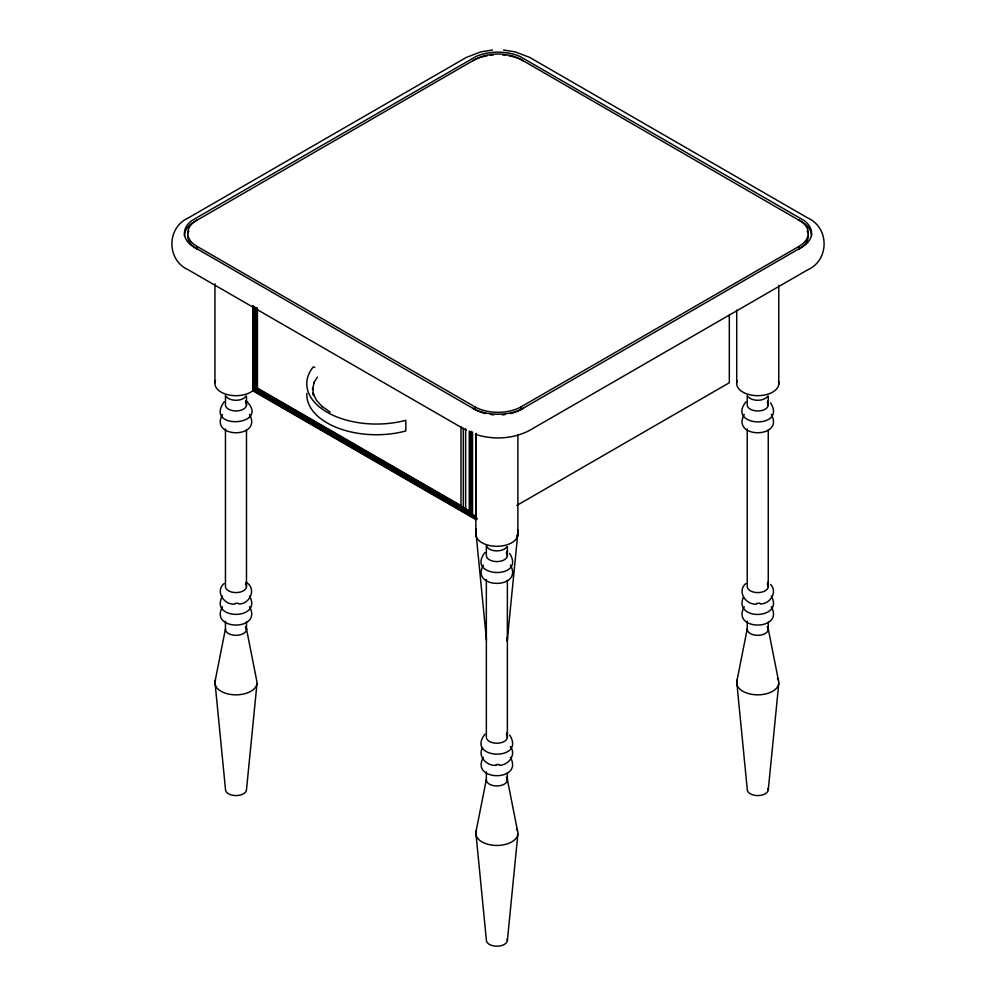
<?xml version="1.0" encoding="UTF-8"?>
<svg xmlns="http://www.w3.org/2000/svg" width="996" height="996" viewBox="0 0 996 996"><rect width="100%" height="100%" fill="white"/><g stroke="black" fill="none" stroke-linecap="round" stroke-linejoin="round"><path stroke-width="1.49" d="M256.993 683.468L246.485 789.903A10.533 6.088 0 0 1 235.28 795.58A10.533 6.088 0 0 1 225.457 789.106L214.949 681.874L225.457 628.85L225.457 621.218M507.375 639.283L517.883 532.835M507.375 940.523L517.883 834.088M768.265 789.903L778.772 683.468M486.347 771.838L486.347 779.47L475.839 832.494L486.347 939.738A10.533 6.088 0 0 0 497.552 946.2A10.533 6.088 0 0 0 507.201 938.942M747.237 621.218L747.237 628.85L736.729 681.874L747.237 789.106A10.533 6.088 0 0 0 758.442 795.58A10.533 6.088 0 0 0 768.09 788.322M482.562 747.685C477.308 756.562 486.932 766.098 495.996 765.376M743.452 597.065C733.006 621.292 784.599 619.462 771.29 596.006M317.363 377.086L313.64 383.273L314.213 382.066L312.52 389.498L312.719 388.129L313.665 395.574L312.881 392.984L316.467 400.268L322.517 406.978M222.469 414.485C208.824 438.825 263.131 438.85 249.51 414.386M222.469 596.118C208.824 620.458 263.131 620.483 249.51 596.006M222.469 606.801C208.824 631.14 263.131 631.165 249.51 606.689M483.359 565.106C469.714 589.458 524.02 589.483 510.4 565.006M744.249 414.485C730.603 438.825 784.91 438.85 771.29 414.386M483.359 757.421C469.714 781.76 524.02 781.785 510.4 757.321M744.249 606.801C730.603 631.14 784.91 631.165 771.29 606.689M224.112 401.874C203.371 430.845 272.443 425.977 245.875 400.591M224.112 583.507C214.738 591.338 224.2 605.481 235.106 604.062M485.002 552.494C465.045 577.842 526.535 580.145 509.653 553.427M745.892 401.874C725.935 427.222 787.425 429.525 770.543 402.807M485.002 734.127C465.045 759.475 526.535 761.766 509.653 735.06M745.892 583.507C736.517 591.338 745.979 605.481 756.885 604.062M252.623 390.88L257.429 388.104L257.429 309.009M197.295 219.83A32.719 18.887 0 0 0 197.295 246.547L474.868 406.804A32.719 18.887 0 0 0 521.132 406.804L798.705 246.547A32.719 18.887 0 0 0 798.705 219.83M510.525 413.564A32.719 18.887 0 0 0 521.132 409.468L804.133 245.838A35.993 20.779 0 0 0 804.133 220.539L519.912 56.448A35.993 20.779 0 0 0 476.088 56.448L191.867 220.539A35.993 20.779 0 0 0 191.867 245.838L474.868 409.468A32.719 18.887 0 0 0 485.475 413.564M257.429 388.104L460.986 505.632A5.005 4.084 60 0 0 462.094 506.84L467.734 509.927L470.237 513.114L471.17 512.579L471.17 431.231M476.213 433.297L476.213 517.123L474.009 515.094L472.552 514.982L472.552 431.99M516.824 505.445L729.309 382.763L729.309 314.798M472.627 60.868L476.088 59.125A35.993 20.779 0 0 1 480.01 57.606M523.373 408.186L519.912 409.929A35.993 20.779 0 0 1 476.088 409.929L472.627 408.186M238.542 603.937C250.121 604.572 257.093 587.926 245.875 582.212M760.322 603.937C769.983 604.149 778.013 592.072 770.543 584.44M499.432 765.239C508.545 765.314 516.675 754.57 510.4 746.639M492.447 50.012L480.682 51.917L466.302 57.432L188.144 218.024C166.506 227.723 166.506 260.031 188.144 269.729L466.302 430.322M503.553 50.012L515.318 51.917L529.698 57.432L807.856 218.024C829.494 227.723 829.494 260.031 807.856 269.729L529.698 430.322C513.177 439.112 493.045 440.058 475.366 434.318M314.736 367.337L313.292 366.864A69.633 40.201 0 0 0 327.174 412.269A69.633 40.201 0 0 0 405.82 420.287L405.82 430.969A69.633 40.201 0 0 1 306.805 393.37M523.373 60.868L519.912 59.125A35.993 20.779 0 0 0 515.99 57.606M767.655 400.591L768.476 401.015M767.655 582.212L768.476 582.648M506.765 551.211L507.587 551.647M506.765 732.832L507.587 733.268M466.078 509.105L256.968 388.378L256.968 307.565M473.013 514.708L255.586 389.175L255.586 307.826M476.213 517.123L255.088 389.461L255.088 307.179M477.184 518.717L254.192 389.984L254.192 306.805M476.81 519.041L253.731 390.245L253.731 306.992M476.437 519.352L253.27 390.507L253.27 305.635M476.051 519.663L252.81 390.781L252.81 305.822M321.733 406.169L330.137 412.132M768.09 628.065L778.424 680.293M507.201 778.685L517.534 830.913M246.311 628.065L256.644 680.293A21.065 12.164 0 0 1 235.504 694.835A21.065 12.164 0 0 1 215.51 679.77M475.839 531.254L486.347 638.486A10.533 6.088 0 0 0 486.534 640.067M798.705 246.547L798.705 249.212A32.719 18.887 0 0 0 808.291 235.865M778.772 285.454L778.772 384.307M768.265 396.122L768.265 405.285M768.265 429.762L768.265 586.905M768.265 622.014L768.265 629.646M747.237 395.325L747.237 404.488A10.533 6.088 0 0 0 759.811 410.85A10.533 6.088 0 0 0 767.206 402.197M747.237 428.965L747.237 586.109A10.533 6.088 0 0 0 759.811 592.483A10.533 6.088 0 0 0 767.206 583.818M736.729 310.117L736.729 382.725M521.132 406.804L521.132 409.468M517.883 434.53L517.883 534.939M507.375 546.742L507.375 555.905M507.375 580.382L507.375 737.538M507.375 772.635L507.375 780.266M486.347 545.957L486.347 555.108A10.533 6.088 0 0 0 498.921 561.47A10.533 6.088 0 0 0 506.317 552.817M486.347 579.585L486.347 736.741A10.533 6.088 0 0 0 498.921 743.103A10.533 6.088 0 0 0 506.317 734.45M475.839 434.48L475.839 533.346M474.868 406.804L474.868 409.468M470.237 431.766L470.237 513.114M469.265 431.019L469.265 511.521L256.47 388.664L256.507 307.839M465.618 428.554L465.618 509.367M463.302 428.317L463.302 507.499M460.986 426.537L460.986 505.632M246.485 396.122L246.485 405.285M246.485 429.762L246.485 586.905M246.485 622.014L246.485 629.646M225.457 395.325L225.457 404.488A10.533 6.088 0 0 0 238.032 410.85A10.533 6.088 0 0 0 245.427 402.197M225.457 428.965L225.457 586.109A10.533 6.088 0 0 0 238.032 592.483A10.533 6.088 0 0 0 245.427 583.818M214.949 283.86L214.949 382.725M197.295 246.547L197.295 249.212A32.719 18.887 0 0 1 187.709 235.865M245.95 396.159A10.533 6.088 0 0 1 236.662 400.268A10.533 6.088 0 0 1 226.528 396.894M253.494 390.27A21.065 12.164 0 0 1 227.486 394.653A21.065 12.164 0 0 1 215.51 380.621M245.427 626.559A10.533 6.088 0 0 1 238.032 635.211A10.533 6.088 0 0 1 225.457 628.85M238.032 603.165A10.533 6.088 0 0 1 235.28 603.265M767.729 396.159A10.533 6.088 0 0 1 758.442 400.268A10.533 6.088 0 0 1 748.307 396.894M778.424 381.144A21.065 12.164 0 0 1 757.296 395.673A21.065 12.164 0 0 1 737.289 380.621M777.39 678.251A21.065 12.164 0 0 1 759.126 694.81A21.065 12.164 0 0 1 737.289 679.77M767.206 626.559A10.533 6.088 0 0 1 759.811 635.211A10.533 6.088 0 0 1 747.237 628.85M759.811 603.165A10.533 6.088 0 0 1 757.06 603.265M505.084 414.56A32.719 18.887 0 0 1 502.27 414.846M493.73 414.846A32.719 18.887 0 0 1 490.916 414.56M187.995 233.4A32.719 18.887 0 0 1 188.829 230.972M184.434 235.865A35.993 20.779 0 0 1 191.867 223.216L474.868 59.573A32.719 18.887 0 0 1 521.132 59.573L804.133 223.216A35.993 20.779 0 0 1 811.566 235.865M807.171 230.972A32.719 18.887 0 0 1 808.005 233.4M481.379 57.17A35.993 20.779 0 0 1 487.181 55.788M490.206 55.315A35.993 20.779 0 0 1 493.306 55.004M502.694 55.004A35.993 20.779 0 0 1 505.794 55.315M508.819 55.788A35.993 20.779 0 0 1 514.621 57.17M517.534 529.673A21.065 12.164 0 0 1 516.812 535.948M476.2 534.416A21.065 12.164 0 0 1 476.399 529.15M507.201 637.701A10.533 6.088 0 0 1 506.84 640.839M506.84 546.779A10.533 6.088 0 0 1 496.17 550.888A10.533 6.088 0 0 1 486.534 546.007M517.534 531.764A21.065 12.164 0 0 1 496.406 546.306A21.065 12.164 0 0 1 476.399 531.242M516.501 828.884A21.065 12.164 0 0 1 498.237 845.43A21.065 12.164 0 0 1 476.399 830.403M506.317 777.179A10.533 6.088 0 0 1 498.921 785.832A10.533 6.088 0 0 1 486.347 779.47M498.921 764.467A10.533 6.088 0 0 1 496.17 764.567"/></g></svg>
